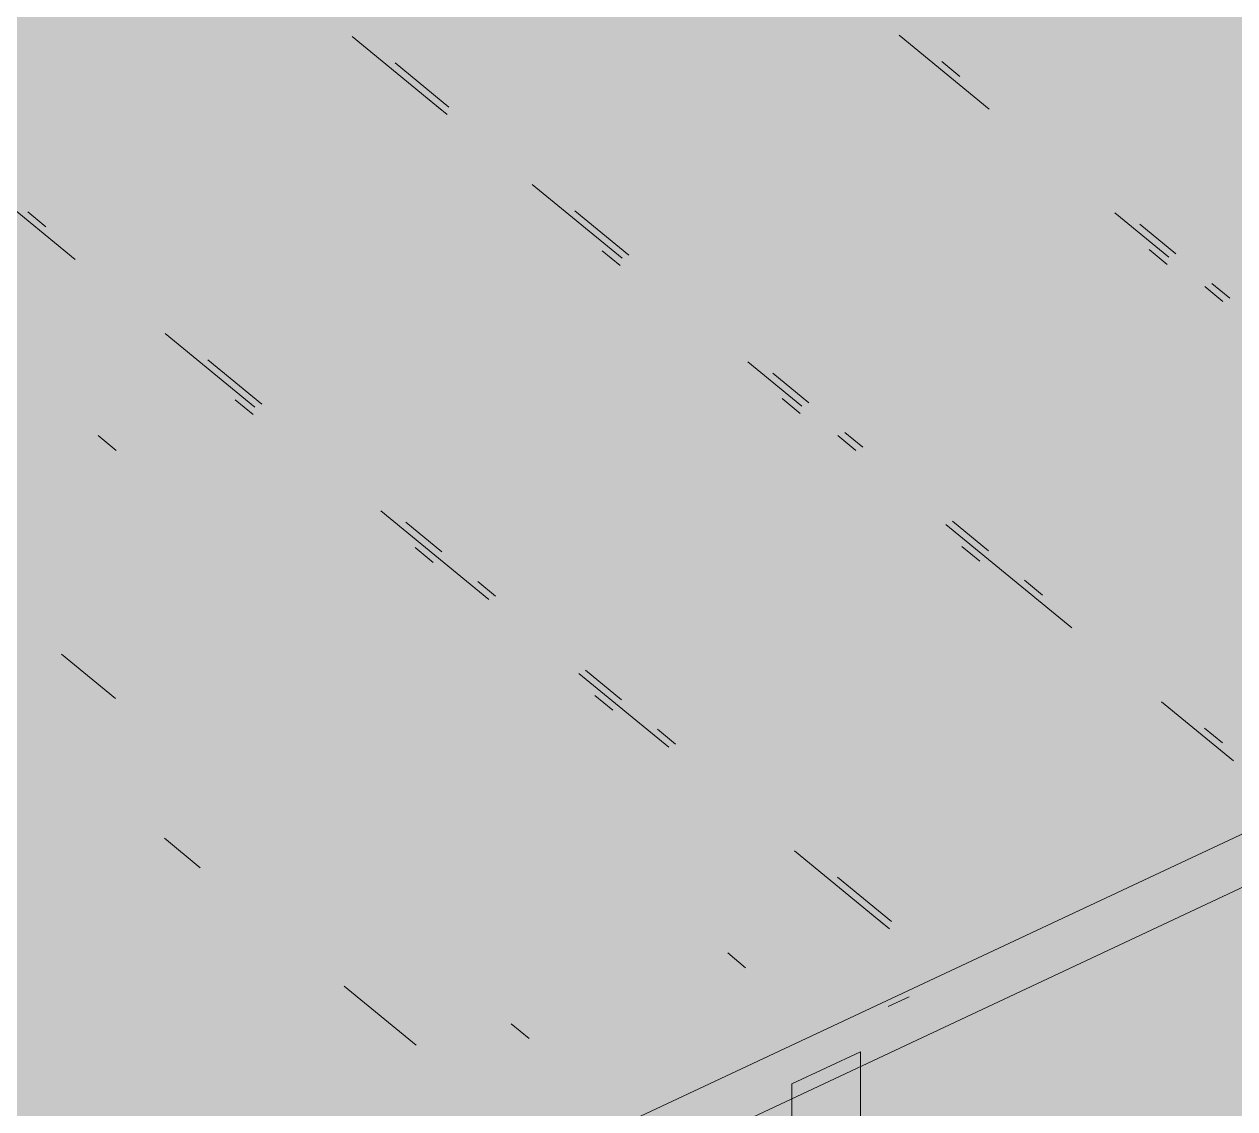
# Paper-space layout '03 3D Building and Roof' of a CAD drawing. Header units: millimetres. Extents: x 5 to 415, y 5 to 292.
# Drawn here: x 265.577 to 267.782, y 74.545 to 76.521 of the extents above; entities that cross this region are included whole.
import ezdxf

# ---------------------------------------------------------------- set-up
doc = ezdxf.new("R2010")
doc.units = ezdxf.units.MM
doc.layers.add('EXISTING', color=7, linetype='Continuous')
doc.layers.add('IMAGES', color=7, linetype='Continuous')

# ---------------------------------------------------------------- blocks, each defined once
blk = doc.blocks.new('SHEET_03')
at = {"layer": 'EXISTING', "color": 250, "lineweight": 9}
for p, q in [((266.1743, 76.4984), (266.3382, 76.3637)), ((267.1705, 76.5006), (267.3343, 76.3659)), ((266.3507, 76.3696), (266.2524, 76.4504)), ((267.2812, 76.4256), (267.2485, 76.4526)), ((266.3473, 76.3562), (266.3145, 76.3831)), ((266.6502, 74.5081), (270.4645, 76.2988)), ((265.5059, 76.2269), (265.6697, 76.0922)), ((266.502, 76.229), (266.6658, 76.0944)), ((266.6502, 74.4106), (270.4645, 76.2013)), ((265.6167, 76.1519), (265.5839, 76.1789)), ((266.6783, 76.1002), (266.58, 76.181)), ((267.5636, 76.1774), (267.6619, 76.0966)), ((267.6744, 76.1024), (267.6089, 76.1563)), ((266.6624, 76.081), (266.6296, 76.1079)), ((267.6585, 76.0832), (267.6258, 76.1101)), ((267.7727, 76.0216), (267.7399, 76.0486)), ((267.7274, 76.0427), (267.7602, 76.0158)), ((265.8335, 75.9575), (265.9973, 75.8229)), ((266.0098, 75.8287), (265.9115, 75.9095)), ((266.8951, 75.9059), (266.9934, 75.8251)), ((267.0059, 75.8309), (266.9404, 75.8848)), ((265.9939, 75.8095), (265.9612, 75.8364)), ((266.99, 75.8116), (266.9573, 75.8386)), ((265.7443, 75.7444), (265.7115, 75.7714)), ((267.059, 75.7712), (267.0917, 75.7443)), ((267.1042, 75.7501), (267.0715, 75.7771)), ((266.2267, 75.6343), (266.4233, 75.4727)), ((266.3375, 75.5594), (266.2719, 75.6133)), ((267.2555, 75.6096), (267.4849, 75.4211)), ((267.3336, 75.5616), (267.268, 75.6155)), ((266.3216, 75.5401), (266.2888, 75.5671)), ((267.3177, 75.5423), (267.2849, 75.5692)), ((266.4357, 75.4786), (266.403, 75.5055)), ((267.4319, 75.4808), (267.3991, 75.5077)), ((265.7434, 75.2921), (265.6451, 75.3729)), ((266.6651, 75.2901), (266.5996, 75.3439)), ((266.5871, 75.3381), (266.7509, 75.2034)), ((266.6492, 75.2708), (266.6164, 75.2977)), ((267.6487, 75.2864), (267.7798, 75.1787)), ((266.7634, 75.2093), (266.7306, 75.2362)), ((267.7595, 75.2115), (267.7267, 75.2384)), ((265.8323, 75.0376), (265.8978, 74.9837)), ((266.9802, 75.0149), (267.1441, 74.8802)), ((267.1565, 74.8861), (267.0583, 74.9669)), ((267.1531, 74.8727), (267.1204, 74.8996)), ((266.891, 74.8018), (266.8583, 74.8287)), ((266.1599, 74.7682), (266.291, 74.6605)), ((267.1506, 74.7309), (267.1891, 74.749)), ((266.497, 74.6726), (266.4642, 74.6995)), ((266.9754, 74.5901), (267.1003, 74.6487)), ((267.1003, 74.2277), (267.1003, 74.6487)), ((266.9754, 74.5901), (266.9754, 74.169))]:
    blk.add_line(p, q, dxfattribs=at)
at = {"layer": 'IMAGES', "color": 7}
for points in [[(265.4364, 76.4446), (266.0145, 76.4446), (265.4364, 76.5411), (266.0145, 76.5411)], [(266.0145, 76.4446), (266.1109, 76.4446), (266.0145, 76.5411), (266.1109, 76.5411)], [(266.1109, 76.4446), (266.3036, 76.4446), (266.1109, 76.5411), (266.3036, 76.5411)], [(266.3036, 76.4446), (266.4, 76.4446), (266.3036, 76.5411), (266.4, 76.5411)], [(266.4, 76.4446), (266.9782, 76.4446), (266.4, 76.5411), (266.9782, 76.5411)], [(266.9782, 76.4446), (267.0745, 76.4446), (266.9782, 76.5411), (267.0745, 76.5411)], [(267.0745, 76.4446), (267.2673, 76.4446), (267.0745, 76.5411), (267.2673, 76.5411)], [(267.2673, 76.4446), (267.3636, 76.4446), (267.2673, 76.5411), (267.3636, 76.5411)], [(267.3636, 76.4446), (267.46, 76.4446), (267.3636, 76.5411), (267.46, 76.5411)], [(267.46, 76.4446), (267.9418, 76.4446), (267.46, 76.5411), (267.9418, 76.5411)], [(265.5327, 76.3482), (266.2073, 76.3482), (265.5327, 76.4446), (266.2073, 76.4446)], [(266.2073, 76.3482), (266.4, 76.3482), (266.2073, 76.4446), (266.4, 76.4446)], [(266.4, 76.3482), (266.4964, 76.3482), (266.4, 76.4446), (266.4964, 76.4446)], [(266.4964, 76.3482), (266.5927, 76.3482), (266.4964, 76.4446), (266.5927, 76.4446)], [(266.5927, 76.3482), (267.0745, 76.3482), (266.5927, 76.4446), (267.0745, 76.4446)], [(267.0745, 76.3482), (267.1709, 76.3482), (267.0745, 76.4446), (267.1709, 76.4446)], [(267.1709, 76.3482), (267.2673, 76.3482), (267.1709, 76.4446), (267.2673, 76.4446)], [(267.2673, 76.3482), (267.3636, 76.3482), (267.2673, 76.4446), (267.3636, 76.4446)], [(267.3636, 76.3482), (267.46, 76.3482), (267.3636, 76.4446), (267.46, 76.4446)], [(267.46, 76.3482), (267.5564, 76.3482), (267.46, 76.4446), (267.5564, 76.4446)], [(267.5564, 76.3482), (268.1345, 76.3482), (267.5564, 76.4446), (268.1345, 76.4446)], [(265.5327, 76.2518), (265.6291, 76.2518), (265.5327, 76.3482), (265.6291, 76.3482)], [(265.6291, 76.2518), (266.1109, 76.2518), (265.6291, 76.3482), (266.1109, 76.3482)], [(266.1109, 76.2518), (266.2073, 76.2518), (266.1109, 76.3482), (266.2073, 76.3482)], [(266.2073, 76.2518), (266.3036, 76.2518), (266.2073, 76.3482), (266.3036, 76.3482)], [(266.3036, 76.2518), (266.5927, 76.2518), (266.3036, 76.3482), (266.5927, 76.3482)], [(266.5927, 76.2518), (266.6891, 76.2518), (266.5927, 76.3482), (266.6891, 76.3482)], [(266.6891, 76.2518), (267.1709, 76.2518), (266.6891, 76.3482), (267.1709, 76.3482)], [(267.1709, 76.2518), (267.2673, 76.2518), (267.1709, 76.3482), (267.2673, 76.3482)], [(267.2673, 76.2518), (267.3636, 76.2518), (267.2673, 76.3482), (267.3636, 76.3482)], [(267.3636, 76.2518), (267.46, 76.2518), (267.3636, 76.3482), (267.46, 76.3482)], [(267.46, 76.2518), (267.5564, 76.2518), (267.46, 76.3482), (267.5564, 76.3482)], [(267.5564, 76.2518), (267.6527, 76.2518), (267.5564, 76.3482), (267.6527, 76.3482)], [(267.6527, 76.2518), (268.2309, 76.2518), (267.6527, 76.3482), (268.2309, 76.3482)], [(265.4364, 76.1554), (265.6291, 76.1554), (265.4364, 76.2518), (265.6291, 76.2518)], [(265.6291, 76.1554), (265.7255, 76.1554), (265.6291, 76.2518), (265.7255, 76.2518)], [(265.7255, 76.1554), (265.8218, 76.1554), (265.7255, 76.2518), (265.8218, 76.2518)], [(265.8218, 76.1554), (266.3036, 76.1554), (265.8218, 76.2518), (266.3036, 76.2518)], [(266.3036, 76.1554), (266.4, 76.1554), (266.3036, 76.2518), (266.4, 76.2518)], [(266.4, 76.1554), (266.4964, 76.1554), (266.4, 76.2518), (266.4964, 76.2518)], [(266.4964, 76.1554), (266.6891, 76.1554), (266.4964, 76.2518), (266.6891, 76.2518)], [(266.6891, 76.1554), (266.7855, 76.1554), (266.6891, 76.2518), (266.7855, 76.2518)], [(266.7855, 76.1554), (267.2673, 76.1554), (266.7855, 76.2518), (267.2673, 76.2518)], [(267.2673, 76.1554), (267.3636, 76.1554), (267.2673, 76.2518), (267.3636, 76.2518)], [(267.3636, 76.1554), (267.46, 76.1554), (267.3636, 76.2518), (267.46, 76.2518)], [(267.46, 76.1554), (267.5564, 76.1554), (267.46, 76.2518), (267.5564, 76.2518)], [(267.5564, 76.1554), (267.6527, 76.1554), (267.5564, 76.2518), (267.6527, 76.2518)], [(267.6527, 76.1554), (267.7491, 76.1554), (267.6527, 76.2518), (267.7491, 76.2518)], [(267.7491, 76.1554), (268.2309, 76.1554), (267.7491, 76.2518), (268.2309, 76.2518)], [(265.5327, 76.059), (265.7255, 76.059), (265.5327, 76.1554), (265.7255, 76.1554)], [(265.7255, 76.059), (265.8218, 76.059), (265.7255, 76.1554), (265.8218, 76.1554)], [(265.8218, 76.059), (265.9182, 76.059), (265.8218, 76.1554), (265.9182, 76.1554)], [(265.9182, 76.059), (266.4, 76.059), (265.9182, 76.1554), (266.4, 76.1554)], [(266.4, 76.059), (266.4964, 76.059), (266.4, 76.1554), (266.4964, 76.1554)], [(266.4964, 76.059), (266.5927, 76.059), (266.4964, 76.1554), (266.5927, 76.1554)], [(266.5927, 76.059), (266.7855, 76.059), (266.5927, 76.1554), (266.7855, 76.1554)], [(266.7855, 76.059), (266.8818, 76.059), (266.7855, 76.1554), (266.8818, 76.1554)], [(266.8818, 76.059), (267.46, 76.059), (266.8818, 76.1554), (267.46, 76.1554)], [(267.46, 76.059), (267.5564, 76.059), (267.46, 76.1554), (267.5564, 76.1554)], [(267.5564, 76.059), (267.7491, 76.059), (267.5564, 76.1554), (267.7491, 76.1554)], [(267.7491, 76.059), (267.9418, 76.059), (267.7491, 76.1554), (267.9418, 76.1554)], [(265.5327, 75.9626), (265.6291, 75.9626), (265.5327, 76.059), (265.6291, 76.059)], [(265.6291, 75.9626), (265.7255, 75.9626), (265.6291, 76.059), (265.7255, 76.059)], [(265.7255, 75.9626), (265.9182, 75.9626), (265.7255, 76.059), (265.9182, 76.059)], [(265.9182, 75.9626), (266.0145, 75.9626), (265.9182, 76.059), (266.0145, 76.059)], [(266.0145, 75.9626), (266.4964, 75.9626), (266.0145, 76.059), (266.4964, 76.059)], [(266.4964, 75.9626), (266.5927, 75.9626), (266.4964, 76.059), (266.5927, 76.059)], [(266.5927, 75.9626), (266.6891, 75.9626), (266.5927, 76.059), (266.6891, 76.059)], [(266.6891, 75.9626), (266.7855, 75.9626), (266.6891, 76.059), (266.7855, 76.059)], [(266.7855, 75.9626), (266.8818, 75.9626), (266.7855, 76.059), (266.8818, 76.059)], [(266.8818, 75.9626), (266.9782, 75.9626), (266.8818, 76.059), (266.9782, 76.059)], [(266.9782, 75.9626), (267.0745, 75.9626), (266.9782, 76.059), (267.0745, 76.059)], [(267.0745, 75.9626), (267.5564, 75.9626), (267.0745, 76.059), (267.5564, 76.059)], [(267.5564, 75.9626), (267.6527, 75.9626), (267.5564, 76.059), (267.6527, 76.059)], [(267.6527, 75.9626), (267.8455, 75.9626), (267.6527, 76.059), (267.8455, 76.059)], [(265.5327, 75.8662), (265.6291, 75.8662), (265.5327, 75.9626), (265.6291, 75.9626)], [(265.6291, 75.8662), (265.7255, 75.8662), (265.6291, 75.9626), (265.7255, 75.9626)], [(265.7255, 75.8662), (265.8218, 75.8662), (265.7255, 75.9626), (265.8218, 75.9626)], [(265.8218, 75.8662), (266.0145, 75.8662), (265.8218, 75.9626), (266.0145, 75.9626)], [(266.0145, 75.8662), (266.1109, 75.8662), (266.0145, 75.9626), (266.1109, 75.9626)], [(266.1109, 75.8662), (266.5927, 75.8662), (266.1109, 75.9626), (266.5927, 75.9626)], [(266.5927, 75.8662), (266.6891, 75.8662), (266.5927, 75.9626), (266.6891, 75.9626)], [(266.6891, 75.8662), (266.7855, 75.8662), (266.6891, 75.9626), (266.7855, 75.9626)], [(266.7855, 75.8662), (266.8818, 75.8662), (266.7855, 75.9626), (266.8818, 75.9626)], [(266.8818, 75.8662), (266.9782, 75.8662), (266.8818, 75.9626), (266.9782, 75.9626)], [(266.9782, 75.8662), (267.0745, 75.8662), (266.9782, 75.9626), (267.0745, 75.9626)], [(267.0745, 75.8662), (267.1709, 75.8662), (267.0745, 75.9626), (267.1709, 75.9626)], [(267.1709, 75.8662), (267.6527, 75.8662), (267.1709, 75.9626), (267.6527, 75.9626)], [(267.6527, 75.8662), (267.7491, 75.8662), (267.6527, 75.9626), (267.7491, 75.9626)], [(267.7491, 75.8662), (267.8455, 75.8662), (267.7491, 75.9626), (267.8455, 75.9626)], [(265.5327, 75.7698), (265.6291, 75.7698), (265.5327, 75.8662), (265.6291, 75.8662)], [(265.6291, 75.7698), (265.7255, 75.7698), (265.6291, 75.8662), (265.7255, 75.8662)], [(265.7255, 75.7698), (265.8218, 75.7698), (265.7255, 75.8662), (265.8218, 75.8662)], [(265.8218, 75.7698), (265.9182, 75.7698), (265.8218, 75.8662), (265.9182, 75.8662)], [(265.9182, 75.7698), (266.1109, 75.7698), (265.9182, 75.8662), (266.1109, 75.8662)], [(266.1109, 75.7698), (266.7855, 75.7698), (266.1109, 75.8662), (266.7855, 75.8662)], [(266.7855, 75.7698), (266.8818, 75.7698), (266.7855, 75.8662), (266.8818, 75.8662)], [(266.8818, 75.7698), (267.0745, 75.7698), (266.8818, 75.8662), (267.0745, 75.8662)], [(267.0745, 75.7698), (267.1709, 75.7698), (267.0745, 75.8662), (267.1709, 75.8662)], [(267.1709, 75.7698), (267.2673, 75.7698), (267.1709, 75.8662), (267.2673, 75.8662)], [(267.2673, 75.7698), (267.7491, 75.7698), (267.2673, 75.8662), (267.7491, 75.8662)], [(267.7491, 75.7698), (267.9418, 75.7698), (267.7491, 75.8662), (267.9418, 75.8662)], [(265.5327, 75.6734), (265.6291, 75.6734), (265.5327, 75.7698), (265.6291, 75.7698)], [(265.6291, 75.6734), (265.7255, 75.6734), (265.6291, 75.7698), (265.7255, 75.7698)], [(265.7255, 75.6734), (265.8218, 75.6734), (265.7255, 75.7698), (265.8218, 75.7698)], [(265.8218, 75.6734), (265.9182, 75.6734), (265.8218, 75.7698), (265.9182, 75.7698)], [(265.9182, 75.6734), (266.0145, 75.6734), (265.9182, 75.7698), (266.0145, 75.7698)], [(266.0145, 75.6734), (266.1109, 75.6734), (266.0145, 75.7698), (266.1109, 75.7698)], [(266.1109, 75.6734), (266.2073, 75.6734), (266.1109, 75.7698), (266.2073, 75.7698)], [(266.2073, 75.6734), (266.3036, 75.6734), (266.2073, 75.7698), (266.3036, 75.7698)], [(266.3036, 75.6734), (266.4, 75.6734), (266.3036, 75.7698), (266.4, 75.7698)], [(266.4, 75.6734), (266.8818, 75.6734), (266.4, 75.7698), (266.8818, 75.7698)], [(266.8818, 75.6734), (266.9782, 75.6734), (266.8818, 75.7698), (266.9782, 75.7698)], [(266.9782, 75.6734), (267.0745, 75.6734), (266.9782, 75.7698), (267.0745, 75.7698)], [(267.0745, 75.6734), (267.1709, 75.6734), (267.0745, 75.7698), (267.1709, 75.7698)], [(267.1709, 75.6734), (267.2673, 75.6734), (267.1709, 75.7698), (267.2673, 75.7698)], [(267.2673, 75.6734), (267.3636, 75.6734), (267.2673, 75.7698), (267.3636, 75.7698)], [(267.3636, 75.6734), (267.8455, 75.6734), (267.3636, 75.7698), (267.8455, 75.7698)], [(265.5327, 75.577), (265.6291, 75.577), (265.5327, 75.6734), (265.6291, 75.6734)], [(265.6291, 75.577), (265.7255, 75.577), (265.6291, 75.6734), (265.7255, 75.6734)], [(265.7255, 75.577), (265.8218, 75.577), (265.7255, 75.6734), (265.8218, 75.6734)], [(265.8218, 75.4806), (265.9182, 75.4806), (265.8218, 75.6734), (265.9182, 75.6734)], [(265.9182, 75.577), (266.0145, 75.577), (265.9182, 75.6734), (266.0145, 75.6734)], [(266.0145, 75.577), (266.1109, 75.577), (266.0145, 75.6734), (266.1109, 75.6734)], [(266.1109, 75.577), (266.2073, 75.577), (266.1109, 75.6734), (266.2073, 75.6734)], [(266.2073, 75.577), (266.3036, 75.577), (266.2073, 75.6734), (266.3036, 75.6734)], [(266.3036, 75.577), (266.4, 75.577), (266.3036, 75.6734), (266.4, 75.6734)], [(266.4, 75.577), (266.4964, 75.577), (266.4, 75.6734), (266.4964, 75.6734)], [(266.4964, 75.577), (267.0745, 75.577), (266.4964, 75.6734), (267.0745, 75.6734)], [(267.0745, 75.577), (267.1709, 75.577), (267.0745, 75.6734), (267.1709, 75.6734)], [(267.1709, 75.577), (267.2673, 75.577), (267.1709, 75.6734), (267.2673, 75.6734)], [(267.2673, 75.577), (267.3636, 75.577), (267.2673, 75.6734), (267.3636, 75.6734)], [(267.3636, 75.577), (267.46, 75.577), (267.3636, 75.6734), (267.46, 75.6734)], [(267.46, 75.577), (267.9418, 75.577), (267.46, 75.6734), (267.9418, 75.6734)], [(265.5327, 75.4806), (265.7255, 75.4806), (265.5327, 75.577), (265.7255, 75.577)], [(265.7255, 75.4806), (265.8218, 75.4806), (265.7255, 75.577), (265.8218, 75.577)], [(265.9182, 75.4806), (266.0145, 75.4806), (265.9182, 75.577), (266.0145, 75.577)], [(266.0145, 75.4806), (266.1109, 75.4806), (266.0145, 75.577), (266.1109, 75.577)], [(266.1109, 75.4806), (266.2073, 75.4806), (266.1109, 75.577), (266.2073, 75.577)], [(266.2073, 75.4806), (266.3036, 75.4806), (266.2073, 75.577), (266.3036, 75.577)], [(266.3036, 75.4806), (266.4964, 75.4806), (266.3036, 75.577), (266.4964, 75.577)], [(266.4964, 75.4806), (266.5927, 75.4806), (266.4964, 75.577), (266.5927, 75.577)], [(266.5927, 75.4806), (267.1709, 75.4806), (266.5927, 75.577), (267.1709, 75.577)], [(267.1709, 75.4806), (267.2673, 75.4806), (267.1709, 75.577), (267.2673, 75.577)], [(267.2673, 75.4806), (267.46, 75.4806), (267.2673, 75.577), (267.46, 75.577)], [(267.46, 75.4806), (268.0382, 75.4806), (267.46, 75.577), (268.0382, 75.577)], [(265.5327, 75.3842), (265.6291, 75.3842), (265.5327, 75.4806), (265.6291, 75.4806)], [(265.6291, 75.3842), (265.7255, 75.3842), (265.6291, 75.4806), (265.7255, 75.4806)], [(265.7255, 75.3842), (265.8218, 75.3842), (265.7255, 75.4806), (265.8218, 75.4806)], [(265.8218, 75.3842), (265.9182, 75.3842), (265.8218, 75.4806), (265.9182, 75.4806)], [(265.9182, 75.3842), (266.0145, 75.3842), (265.9182, 75.4806), (266.0145, 75.4806)], [(266.0145, 75.3842), (266.1109, 75.3842), (266.0145, 75.4806), (266.1109, 75.4806)], [(266.1109, 75.3842), (266.2073, 75.3842), (266.1109, 75.4806), (266.2073, 75.4806)], [(266.2073, 75.3842), (266.3036, 75.3842), (266.2073, 75.4806), (266.3036, 75.4806)], [(266.3036, 75.3842), (266.4, 75.3842), (266.3036, 75.4806), (266.4, 75.4806)], [(266.4, 75.3842), (266.4964, 75.3842), (266.4, 75.4806), (266.4964, 75.4806)], [(266.4964, 75.3842), (266.5927, 75.3842), (266.4964, 75.4806), (266.5927, 75.4806)], [(266.5927, 75.3842), (266.6891, 75.3842), (266.5927, 75.4806), (266.6891, 75.4806)], [(266.6891, 75.3842), (267.1709, 75.3842), (266.6891, 75.4806), (267.1709, 75.4806)], [(267.1709, 75.3842), (267.2673, 75.3842), (267.1709, 75.4806), (267.2673, 75.4806)], [(267.2673, 75.3842), (267.3636, 75.3842), (267.2673, 75.4806), (267.3636, 75.4806)], [(267.3636, 75.3842), (267.5564, 75.3842), (267.3636, 75.4806), (267.5564, 75.4806)], [(267.5564, 75.3842), (267.6527, 75.3842), (267.5564, 75.4806), (267.6527, 75.4806)], [(267.6527, 75.3842), (267.7491, 75.3842), (267.6527, 75.4806), (267.7491, 75.4806)], [(267.7491, 75.3842), (268.0382, 75.3842), (267.7491, 75.4806), (268.0382, 75.4806)], [(265.5327, 75.2878), (265.6291, 75.2878), (265.5327, 75.3842), (265.6291, 75.3842)], [(265.6291, 75.2878), (265.7255, 75.2878), (265.6291, 75.3842), (265.7255, 75.3842)], [(265.7255, 75.2878), (265.8218, 75.2878), (265.7255, 75.3842), (265.8218, 75.3842)], [(265.8218, 75.2878), (265.9182, 75.2878), (265.8218, 75.3842), (265.9182, 75.3842)], [(265.9182, 75.2878), (266.0145, 75.2878), (265.9182, 75.3842), (266.0145, 75.3842)], [(266.0145, 75.2878), (266.1109, 75.2878), (266.0145, 75.3842), (266.1109, 75.3842)], [(266.1109, 75.2878), (266.2073, 75.2878), (266.1109, 75.3842), (266.2073, 75.3842)], [(266.2073, 75.2878), (266.3036, 75.2878), (266.2073, 75.3842), (266.3036, 75.3842)], [(266.3036, 75.2878), (266.4, 75.2878), (266.3036, 75.3842), (266.4, 75.3842)], [(266.4, 75.2878), (266.4964, 75.2878), (266.4, 75.3842), (266.4964, 75.3842)], [(266.4964, 75.2878), (266.5927, 75.2878), (266.4964, 75.3842), (266.5927, 75.3842)], [(266.5927, 75.2878), (266.6891, 75.2878), (266.5927, 75.3842), (266.6891, 75.3842)], [(266.6891, 75.2878), (266.7855, 75.2878), (266.6891, 75.3842), (266.7855, 75.3842)], [(266.7855, 75.2878), (266.8818, 75.2878), (266.7855, 75.3842), (266.8818, 75.3842)], [(266.8818, 75.2878), (267.3636, 75.2878), (266.8818, 75.3842), (267.3636, 75.3842)], [(267.3636, 75.2878), (267.46, 75.2878), (267.3636, 75.3842), (267.46, 75.3842)], [(267.46, 75.2878), (267.5564, 75.2878), (267.46, 75.3842), (267.5564, 75.3842)], [(267.5564, 75.2878), (267.7491, 75.2878), (267.5564, 75.3842), (267.7491, 75.3842)], [(267.7491, 75.2878), (267.8455, 75.2878), (267.7491, 75.3842), (267.8455, 75.3842)], [(265.5327, 75.095), (265.6291, 75.095), (265.5327, 75.2878), (265.6291, 75.2878)], [(265.6291, 75.1914), (265.7255, 75.1914), (265.6291, 75.2878), (265.7255, 75.2878)], [(265.7255, 75.1914), (265.8218, 75.1914), (265.7255, 75.2878), (265.8218, 75.2878)], [(265.8218, 75.1914), (265.9182, 75.1914), (265.8218, 75.2878), (265.9182, 75.2878)], [(265.9182, 75.1914), (266.1109, 75.1914), (265.9182, 75.2878), (266.1109, 75.2878)], [(266.1109, 75.1914), (266.2073, 75.1914), (266.1109, 75.2878), (266.2073, 75.2878)], [(266.2073, 75.1914), (266.3036, 75.1914), (266.2073, 75.2878), (266.3036, 75.2878)], [(266.3036, 75.1914), (266.4, 75.1914), (266.3036, 75.2878), (266.4, 75.2878)], [(266.4, 75.1914), (266.4964, 75.1914), (266.4, 75.2878), (266.4964, 75.2878)], [(266.4964, 75.1914), (266.5927, 75.1914), (266.4964, 75.2878), (266.5927, 75.2878)], [(266.5927, 75.1914), (266.7855, 75.1914), (266.5927, 75.2878), (266.7855, 75.2878)], [(266.7855, 75.1914), (266.8818, 75.1914), (266.7855, 75.2878), (266.8818, 75.2878)], [(266.8818, 75.1914), (266.9782, 75.1914), (266.8818, 75.2878), (266.9782, 75.2878)], [(266.9782, 75.1914), (267.46, 75.1914), (266.9782, 75.2878), (267.46, 75.2878)], [(267.46, 75.1914), (267.5564, 75.1914), (267.46, 75.2878), (267.5564, 75.2878)], [(267.5564, 75.1914), (267.6527, 75.1914), (267.5564, 75.2878), (267.6527, 75.2878)], [(267.6527, 75.1914), (267.8455, 75.1914), (267.6527, 75.2878), (267.8455, 75.2878)], [(265.6291, 75.095), (265.7255, 75.095), (265.6291, 75.1914), (265.7255, 75.1914)], [(265.7255, 75.095), (265.9182, 75.095), (265.7255, 75.1914), (265.9182, 75.1914)], [(265.9182, 75.095), (266.0145, 75.095), (265.9182, 75.1914), (266.0145, 75.1914)], [(266.0145, 75.095), (266.2073, 75.095), (266.0145, 75.1914), (266.2073, 75.1914)], [(266.2073, 75.095), (266.3036, 75.095), (266.2073, 75.1914), (266.3036, 75.1914)], [(266.3036, 75.095), (266.4, 75.095), (266.3036, 75.1914), (266.4, 75.1914)], [(266.4, 75.095), (266.4964, 75.095), (266.4, 75.1914), (266.4964, 75.1914)], [(266.4964, 75.095), (266.5927, 75.095), (266.4964, 75.1914), (266.5927, 75.1914)], [(266.5927, 75.095), (266.6891, 75.095), (266.5927, 75.1914), (266.6891, 75.1914)], [(266.6891, 75.095), (266.8818, 75.095), (266.6891, 75.1914), (266.8818, 75.1914)], [(266.8818, 75.095), (266.9782, 75.095), (266.8818, 75.1914), (266.9782, 75.1914)], [(266.9782, 75.095), (267.5564, 75.095), (266.9782, 75.1914), (267.5564, 75.1914)], [(267.5564, 75.095), (267.7491, 75.095), (267.5564, 75.1914), (267.7491, 75.1914)], [(267.7491, 75.095), (267.8455, 75.095), (267.7491, 75.1914), (267.8455, 75.1914)], [(265.1473, 74.9986), (265.6291, 74.9986), (265.1473, 75.095), (265.6291, 75.095)], [(265.6291, 74.9986), (265.7255, 74.9986), (265.6291, 75.095), (265.7255, 75.095)], [(265.7255, 74.9986), (265.8218, 74.9986), (265.7255, 75.095), (265.8218, 75.095)], [(265.8218, 74.9986), (265.9182, 74.9986), (265.8218, 75.095), (265.9182, 75.095)], [(265.9182, 74.9986), (266.1109, 74.9986), (265.9182, 75.095), (266.1109, 75.095)], [(266.1109, 74.9986), (266.3036, 74.9986), (266.1109, 75.095), (266.3036, 75.095)], [(266.3036, 74.9986), (266.4, 74.9986), (266.3036, 75.095), (266.4, 75.095)], [(266.4, 74.9986), (266.4964, 74.9986), (266.4, 75.095), (266.4964, 75.095)], [(266.4964, 74.9986), (266.5927, 74.9986), (266.4964, 75.095), (266.5927, 75.095)], [(266.5927, 74.9986), (266.6891, 74.9986), (266.5927, 75.095), (266.6891, 75.095)], [(266.6891, 74.9986), (266.7855, 74.9986), (266.6891, 75.095), (266.7855, 75.095)], [(266.7855, 74.9986), (266.8818, 74.9986), (266.7855, 75.095), (266.8818, 75.095)], [(266.8818, 74.9986), (267.0745, 74.9986), (266.8818, 75.095), (267.0745, 75.095)], [(267.0745, 74.9986), (267.1709, 74.9986), (267.0745, 75.095), (267.1709, 75.095)], [(267.1709, 74.9986), (267.3636, 74.9986), (267.1709, 75.095), (267.3636, 75.095)], [(267.3636, 74.9986), (267.5564, 74.9986), (267.3636, 75.095), (267.5564, 75.095)], [(267.5564, 74.9986), (267.8455, 74.9986), (267.5564, 75.095), (267.8455, 75.095)], [(265.2436, 74.9022), (265.6291, 74.9022), (265.2436, 74.9986), (265.6291, 74.9986)], [(265.6291, 74.9022), (265.7255, 74.9022), (265.6291, 74.9986), (265.7255, 74.9986)], [(265.7255, 74.9022), (265.8218, 74.9022), (265.7255, 74.9986), (265.8218, 74.9986)], [(265.8218, 74.9022), (265.9182, 74.9022), (265.8218, 74.9986), (265.9182, 74.9986)], [(265.9182, 74.9022), (266.0145, 74.9022), (265.9182, 74.9986), (266.0145, 74.9986)], [(266.0145, 74.9022), (266.1109, 74.9022), (266.0145, 74.9986), (266.1109, 74.9986)], [(266.1109, 74.9022), (266.2073, 74.9022), (266.1109, 74.9986), (266.2073, 74.9986)], [(266.2073, 74.9022), (266.3036, 74.9022), (266.2073, 74.9986), (266.3036, 74.9986)], [(266.3036, 74.9022), (266.4, 74.9022), (266.3036, 74.9986), (266.4, 74.9986)], [(266.4, 74.9022), (266.4964, 74.9022), (266.4, 74.9986), (266.4964, 74.9986)], [(266.4964, 74.9022), (266.5927, 74.9022), (266.4964, 74.9986), (266.5927, 74.9986)], [(266.5927, 74.9022), (266.6891, 74.9022), (266.5927, 74.9986), (266.6891, 74.9986)], [(266.6891, 74.9022), (266.7855, 74.9022), (266.6891, 74.9986), (266.7855, 74.9986)], [(266.7855, 74.9022), (266.8818, 74.9022), (266.7855, 74.9986), (266.8818, 74.9986)], [(266.8818, 74.9022), (266.9782, 74.9022), (266.8818, 74.9986), (266.9782, 74.9986)], [(266.9782, 74.9022), (267.0745, 74.9022), (266.9782, 74.9986), (267.0745, 74.9986)], [(267.0745, 74.9022), (267.1709, 74.9022), (267.0745, 74.9986), (267.1709, 74.9986)], [(267.1709, 74.9022), (267.3636, 74.9022), (267.1709, 74.9986), (267.3636, 74.9986)], [(267.3636, 74.9022), (267.46, 74.9022), (267.3636, 74.9986), (267.46, 74.9986)], [(267.46, 74.9022), (267.5564, 74.9022), (267.46, 74.9986), (267.5564, 74.9986)], [(267.5564, 74.9022), (267.6527, 74.9022), (267.5564, 74.9986), (267.6527, 74.9986)], [(267.6527, 74.9022), (267.7491, 74.9022), (267.6527, 74.9986), (267.7491, 74.9986)], [(267.7491, 74.9022), (267.8455, 74.9022), (267.7491, 74.9986), (267.8455, 74.9986)], [(265.34, 74.8058), (265.8218, 74.8058), (265.34, 74.9022), (265.8218, 74.9022)], [(265.8218, 74.8058), (265.9182, 74.8058), (265.8218, 74.9022), (265.9182, 74.9022)], [(265.9182, 74.8058), (266.0145, 74.8058), (265.9182, 74.9022), (266.0145, 74.9022)], [(266.0145, 74.8058), (266.1109, 74.8058), (266.0145, 74.9022), (266.1109, 74.9022)], [(266.1109, 74.8058), (266.2073, 74.8058), (266.1109, 74.9022), (266.2073, 74.9022)], [(266.2073, 74.8058), (266.3036, 74.8058), (266.2073, 74.9022), (266.3036, 74.9022)], [(266.3036, 74.8058), (266.4, 74.8058), (266.3036, 74.9022), (266.4, 74.9022)], [(266.4, 74.8058), (266.5927, 74.8058), (266.4, 74.9022), (266.5927, 74.9022)], [(266.5927, 74.8058), (266.6891, 74.8058), (266.5927, 74.9022), (266.6891, 74.9022)], [(266.6891, 74.8058), (266.7855, 74.8058), (266.6891, 74.9022), (266.7855, 74.9022)], [(266.7855, 74.8058), (266.8818, 74.8058), (266.7855, 74.9022), (266.8818, 74.9022)], [(266.8818, 74.8058), (266.9782, 74.8058), (266.8818, 74.9022), (266.9782, 74.9022)], [(266.9782, 74.8058), (267.0745, 74.8058), (266.9782, 74.9022), (267.0745, 74.9022)], [(267.0745, 74.8058), (267.1709, 74.8058), (267.0745, 74.9022), (267.1709, 74.9022)], [(267.1709, 74.7094), (267.2673, 74.7094), (267.1709, 74.9022), (267.2673, 74.9022)], [(267.2673, 74.8058), (267.3636, 74.8058), (267.2673, 74.9022), (267.3636, 74.9022)], [(267.3636, 74.8058), (267.46, 74.8058), (267.3636, 74.9022), (267.46, 74.9022)], [(267.46, 74.8058), (267.5564, 74.8058), (267.46, 74.9022), (267.5564, 74.9022)], [(267.5564, 74.8058), (267.6527, 74.8058), (267.5564, 74.9022), (267.6527, 74.9022)], [(267.6527, 74.8058), (267.7491, 74.8058), (267.6527, 74.9022), (267.7491, 74.9022)], [(267.7491, 74.8058), (267.8455, 74.8058), (267.7491, 74.9022), (267.8455, 74.9022)], [(265.4364, 74.7094), (265.9182, 74.7094), (265.4364, 74.8058), (265.9182, 74.8058)], [(265.9182, 74.7094), (266.0145, 74.7094), (265.9182, 74.8058), (266.0145, 74.8058)], [(266.0145, 74.7094), (266.1109, 74.7094), (266.0145, 74.8058), (266.1109, 74.8058)], [(266.1109, 74.7094), (266.2073, 74.7094), (266.1109, 74.8058), (266.2073, 74.8058)], [(266.2073, 74.7094), (266.3036, 74.7094), (266.2073, 74.8058), (266.3036, 74.8058)], [(266.3036, 74.7094), (266.4, 74.7094), (266.3036, 74.8058), (266.4, 74.8058)], [(266.4, 74.7094), (266.4964, 74.7094), (266.4, 74.8058), (266.4964, 74.8058)], [(266.4964, 74.7094), (266.5927, 74.7094), (266.4964, 74.8058), (266.5927, 74.8058)], [(266.5927, 74.613), (266.6891, 74.613), (266.5927, 74.8058), (266.6891, 74.8058)], [(266.6891, 74.7094), (266.7855, 74.7094), (266.6891, 74.8058), (266.7855, 74.8058)], [(266.7855, 74.7094), (266.8818, 74.7094), (266.7855, 74.8058), (266.8818, 74.8058)], [(266.8818, 74.7094), (267.0745, 74.7094), (266.8818, 74.8058), (267.0745, 74.8058)], [(267.0745, 74.7094), (267.1709, 74.7094), (267.0745, 74.8058), (267.1709, 74.8058)], [(267.2673, 74.7094), (267.5564, 74.7094), (267.2673, 74.8058), (267.5564, 74.8058)], [(267.5564, 74.7094), (267.6527, 74.7094), (267.5564, 74.8058), (267.6527, 74.8058)], [(267.6527, 74.7094), (267.7491, 74.7094), (267.6527, 74.8058), (267.7491, 74.8058)], [(267.7491, 74.7094), (267.8455, 74.7094), (267.7491, 74.8058), (267.8455, 74.8058)], [(265.5327, 74.613), (266.0145, 74.613), (265.5327, 74.7094), (266.0145, 74.7094)], [(266.0145, 74.613), (266.1109, 74.613), (266.0145, 74.7094), (266.1109, 74.7094)], [(266.1109, 74.613), (266.2073, 74.613), (266.1109, 74.7094), (266.2073, 74.7094)], [(266.2073, 74.613), (266.3036, 74.613), (266.2073, 74.7094), (266.3036, 74.7094)], [(266.3036, 74.613), (266.4, 74.613), (266.3036, 74.7094), (266.4, 74.7094)], [(266.4, 74.613), (266.4964, 74.613), (266.4, 74.7094), (266.4964, 74.7094)], [(266.4964, 74.613), (266.5927, 74.613), (266.4964, 74.7094), (266.5927, 74.7094)], [(266.6891, 74.613), (266.7855, 74.613), (266.6891, 74.7094), (266.7855, 74.7094)], [(266.7855, 74.613), (266.8818, 74.613), (266.7855, 74.7094), (266.8818, 74.7094)], [(266.8818, 74.613), (266.9782, 74.613), (266.8818, 74.7094), (266.9782, 74.7094)], [(266.9782, 74.613), (267.0745, 74.613), (266.9782, 74.7094), (267.0745, 74.7094)], [(267.0745, 74.613), (267.1709, 74.613), (267.0745, 74.7094), (267.1709, 74.7094)], [(267.1709, 74.613), (267.2673, 74.613), (267.1709, 74.7094), (267.2673, 74.7094)], [(267.2673, 74.613), (267.3636, 74.613), (267.2673, 74.7094), (267.3636, 74.7094)], [(267.3636, 74.613), (267.46, 74.613), (267.3636, 74.7094), (267.46, 74.7094)], [(267.46, 74.613), (267.5564, 74.613), (267.46, 74.7094), (267.5564, 74.7094)], [(267.5564, 74.613), (267.6527, 74.613), (267.5564, 74.7094), (267.6527, 74.7094)], [(267.6527, 74.613), (267.7491, 74.613), (267.6527, 74.7094), (267.7491, 74.7094)], [(267.7491, 74.613), (271.0255, 74.613), (267.7491, 74.7094), (271.0255, 74.7094)], [(265.5327, 74.5166), (265.6291, 74.5166), (265.5327, 74.613), (265.6291, 74.613)], [(265.6291, 74.5166), (265.7255, 74.5166), (265.6291, 74.613), (265.7255, 74.613)], [(265.7255, 74.5166), (266.1109, 74.5166), (265.7255, 74.613), (266.1109, 74.613)], [(266.1109, 74.4202), (266.2073, 74.4202), (266.1109, 74.613), (266.2073, 74.613)], [(266.2073, 74.5166), (266.3036, 74.5166), (266.2073, 74.613), (266.3036, 74.613)], [(266.3036, 74.5166), (266.4, 74.5166), (266.3036, 74.613), (266.4, 74.613)], [(266.4, 74.4202), (266.4964, 74.4202), (266.4, 74.613), (266.4964, 74.613)], [(266.4964, 74.5166), (266.6891, 74.5166), (266.4964, 74.613), (266.6891, 74.613)], [(266.6891, 74.5166), (266.8818, 74.5166), (266.6891, 74.613), (266.8818, 74.613)], [(266.8818, 74.5166), (267.46, 74.5166), (266.8818, 74.613), (267.46, 74.613)], [(267.46, 74.5166), (267.5564, 74.5166), (267.46, 74.613), (267.5564, 74.613)], [(267.5564, 74.5166), (267.6527, 74.5166), (267.5564, 74.613), (267.6527, 74.613)], [(267.6527, 74.5166), (267.7491, 74.5166), (267.6527, 74.613), (267.7491, 74.613)], [(267.7491, 74.5166), (267.9418, 74.5166), (267.7491, 74.613), (267.9418, 74.613)]]:
    blk.add_solid(points, dxfattribs=at)

psp = doc.layouts.new('03 3D Building and Roof')

# ---------------------------------------------------------------- block references
psp.add_blockref('SHEET_03', (0, 0))

doc.saveas('drawing.dxf')
